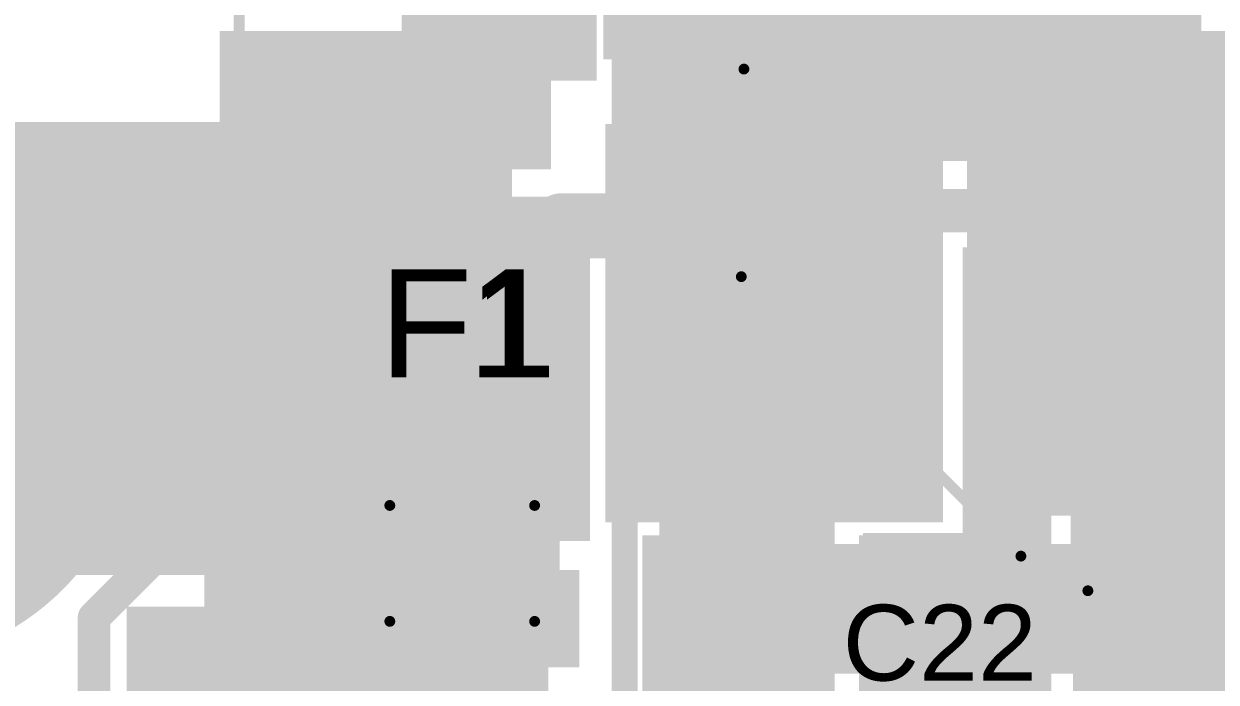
# Model space of a CAD drawing. Header units: millimetres. Extents: x -1.41 to 1.41, y -0.13 to 2.68.
# Drawn here: x -0.081 to 0.469, y 1.362 to 1.666 of the extents above; entities that cross this region are included whole.
import ezdxf

# ---------------------------------------------------------------- set-up
doc = ezdxf.new("R2010")
doc.units = ezdxf.units.MM
doc.header["$MEASUREMENT"] = 0
for name, color, linetype in [('BottomLayer', 5, 'Continuous'), ('BottomPaste', 16, 'Continuous'), ('BottomSolder', 6, 'Continuous'), ('Mechanical2', 216, 'Continuous'), ('MultiLayer', 9, 'Continuous'), ('PadHoleLayer', 156, 'Continuous'), ('TopLayer', 1, 'Continuous'), ('TopOverlay', 2, 'Continuous'), ('TopPaste', 8, 'Continuous'), ('TopSolder', 216, 'Continuous'), ('ViaHoleLayer', 16, 'Continuous')]:
    doc.layers.add(name, color=color, linetype=linetype)
doc.styles.add('Arial', font='', dxfattribs={"height": 0.2})
doc.styles.get('Arial').set_extended_font_data('Arial')

# ---------------------------------------------------------------- blocks, each defined once
blk = doc.blocks.new('RES0603_B_31')
at = {"layer": 'BottomLayer'}
for points in [[(-0.045, -0.0175), (-0.045, 0.0175), (-0.015, 0.0175), (-0.015, -0.0175)], [(0.015, -0.0175), (0.015, 0.0175), (0.045, 0.0175), (0.045, -0.0175)]]:
    blk.add_hatch(color=5, dxfattribs=at).paths.add_polyline_path(points)
at = {"layer": 'BottomPaste'}
for points in [[(-0.045, -0.0175), (-0.045, 0.0175), (-0.015, 0.0175), (-0.015, -0.0175)], [(0.015, -0.0175), (0.015, 0.0175), (0.045, 0.0175), (0.045, -0.0175)]]:
    blk.add_hatch(color=16, dxfattribs=at).paths.add_polyline_path(points)
at = {"layer": 'BottomSolder'}
for points in [[(-0.049, -0.0215), (-0.049, 0.0215), (-0.011, 0.0215), (-0.011, -0.0215)], [(0.011, -0.0215), (0.011, 0.0215), (0.049, 0.0215), (0.049, -0.0215)]]:
    blk.add_hatch(color=6, dxfattribs=at).paths.add_polyline_path(points)
blk = doc.blocks.new('RES0603_B_32')
at = {"layer": 'BottomLayer'}
for points in [[(-0.045, -0.0175), (-0.045, 0.0175), (-0.015, 0.0175), (-0.015, -0.0175)], [(0.015, -0.0175), (0.015, 0.0175), (0.045, 0.0175), (0.045, -0.0175)]]:
    blk.add_hatch(color=5, dxfattribs=at).paths.add_polyline_path(points)
at = {"layer": 'BottomPaste'}
for points in [[(-0.045, -0.0175), (-0.045, 0.0175), (-0.015, 0.0175), (-0.015, -0.0175)], [(0.015, -0.0175), (0.015, 0.0175), (0.045, 0.0175), (0.045, -0.0175)]]:
    blk.add_hatch(color=16, dxfattribs=at).paths.add_polyline_path(points)
at = {"layer": 'BottomSolder'}
for points in [[(-0.049, -0.0215), (-0.049, 0.0215), (-0.011, 0.0215), (-0.011, -0.0215)], [(0.011, -0.0215), (0.011, 0.0215), (0.049, 0.0215), (0.049, -0.0215)]]:
    blk.add_hatch(color=6, dxfattribs=at).paths.add_polyline_path(points)
blk = doc.blocks.new('AO4882_MS_B_37')
at = {"layer": 'BottomLayer'}
for points in [[(-0.14567, 0.08681), (-0.05906, 0.08681), (-0.05906, 0.06319), (-0.14567, 0.06319)], [(0.05906, 0.08681), (0.14567, 0.08681), (0.14567, 0.06319), (0.05906, 0.06319)], [(-0.14567, 0.03681), (-0.05906, 0.03681), (-0.05906, 0.01319), (-0.14567, 0.01319)], [(0.05906, 0.03681), (0.14567, 0.03681), (0.14567, 0.01319), (0.05906, 0.01319)], [(-0.14567, -0.01319), (-0.05906, -0.01319), (-0.05906, -0.03681), (-0.14567, -0.03681)], [(0.05906, -0.01319), (0.14567, -0.01319), (0.14567, -0.03681), (0.05906, -0.03681)], [(-0.14567, -0.06319), (-0.05906, -0.06319), (-0.05906, -0.08681), (-0.14567, -0.08681)], [(0.05906, -0.06319), (0.14567, -0.06319), (0.14567, -0.08681), (0.05906, -0.08681)]]:
    blk.add_hatch(color=5, dxfattribs=at).paths.add_polyline_path(points)
at = {"layer": 'BottomPaste'}
for points in [[(-0.14567, 0.08681), (-0.05906, 0.08681), (-0.05906, 0.06319), (-0.14567, 0.06319)], [(0.05906, 0.08681), (0.14567, 0.08681), (0.14567, 0.06319), (0.05906, 0.06319)], [(-0.14567, 0.03681), (-0.05906, 0.03681), (-0.05906, 0.01319), (-0.14567, 0.01319)], [(0.05906, 0.03681), (0.14567, 0.03681), (0.14567, 0.01319), (0.05906, 0.01319)], [(-0.14567, -0.01319), (-0.05906, -0.01319), (-0.05906, -0.03681), (-0.14567, -0.03681)], [(0.05906, -0.01319), (0.14567, -0.01319), (0.14567, -0.03681), (0.05906, -0.03681)], [(-0.14567, -0.06319), (-0.05906, -0.06319), (-0.05906, -0.08681), (-0.14567, -0.08681)], [(0.05906, -0.06319), (0.14567, -0.06319), (0.14567, -0.08681), (0.05906, -0.08681)]]:
    blk.add_hatch(color=16, dxfattribs=at).paths.add_polyline_path(points)
at = {"layer": 'BottomSolder'}
for points in [[(-0.14967, 0.09081), (-0.05506, 0.09081), (-0.05506, 0.05919), (-0.14967, 0.05919)], [(0.05506, 0.09081), (0.14967, 0.09081), (0.14967, 0.05919), (0.05506, 0.05919)], [(-0.14967, 0.04081), (-0.05506, 0.04081), (-0.05506, 0.00919), (-0.14967, 0.00919)], [(0.05506, 0.04081), (0.14967, 0.04081), (0.14967, 0.00919), (0.05506, 0.00919)], [(-0.14967, -0.00919), (-0.05506, -0.00919), (-0.05506, -0.04081), (-0.14967, -0.04081)], [(0.05506, -0.00919), (0.14967, -0.00919), (0.14967, -0.04081), (0.05506, -0.04081)], [(-0.14967, -0.05919), (-0.05506, -0.05919), (-0.05506, -0.09081), (-0.14967, -0.09081)], [(0.05506, -0.05919), (0.14967, -0.05919), (0.14967, -0.09081), (0.05506, -0.09081)]]:
    blk.add_hatch(color=6, dxfattribs=at).paths.add_polyline_path(points)
blk = doc.blocks.new('AO4882_MS_B_38')
at = {"layer": 'BottomLayer'}
for points in [[(-0.14567, 0.08681), (-0.05906, 0.08681), (-0.05906, 0.06319), (-0.14567, 0.06319)], [(0.05906, 0.08681), (0.14567, 0.08681), (0.14567, 0.06319), (0.05906, 0.06319)], [(-0.14567, 0.03681), (-0.05906, 0.03681), (-0.05906, 0.01319), (-0.14567, 0.01319)], [(0.05906, 0.03681), (0.14567, 0.03681), (0.14567, 0.01319), (0.05906, 0.01319)], [(-0.14567, -0.01319), (-0.05906, -0.01319), (-0.05906, -0.03681), (-0.14567, -0.03681)], [(0.05906, -0.01319), (0.14567, -0.01319), (0.14567, -0.03681), (0.05906, -0.03681)], [(-0.14567, -0.06319), (-0.05906, -0.06319), (-0.05906, -0.08681), (-0.14567, -0.08681)], [(0.05906, -0.06319), (0.14567, -0.06319), (0.14567, -0.08681), (0.05906, -0.08681)]]:
    blk.add_hatch(color=5, dxfattribs=at).paths.add_polyline_path(points)
at = {"layer": 'BottomPaste'}
for points in [[(-0.14567, 0.08681), (-0.05906, 0.08681), (-0.05906, 0.06319), (-0.14567, 0.06319)], [(0.05906, 0.08681), (0.14567, 0.08681), (0.14567, 0.06319), (0.05906, 0.06319)], [(-0.14567, 0.03681), (-0.05906, 0.03681), (-0.05906, 0.01319), (-0.14567, 0.01319)], [(0.05906, 0.03681), (0.14567, 0.03681), (0.14567, 0.01319), (0.05906, 0.01319)], [(-0.14567, -0.01319), (-0.05906, -0.01319), (-0.05906, -0.03681), (-0.14567, -0.03681)], [(0.05906, -0.01319), (0.14567, -0.01319), (0.14567, -0.03681), (0.05906, -0.03681)], [(-0.14567, -0.06319), (-0.05906, -0.06319), (-0.05906, -0.08681), (-0.14567, -0.08681)], [(0.05906, -0.06319), (0.14567, -0.06319), (0.14567, -0.08681), (0.05906, -0.08681)]]:
    blk.add_hatch(color=16, dxfattribs=at).paths.add_polyline_path(points)
at = {"layer": 'BottomSolder'}
for points in [[(-0.14967, 0.09081), (-0.05506, 0.09081), (-0.05506, 0.05919), (-0.14967, 0.05919)], [(0.05506, 0.09081), (0.14967, 0.09081), (0.14967, 0.05919), (0.05506, 0.05919)], [(-0.14967, 0.04081), (-0.05506, 0.04081), (-0.05506, 0.00919), (-0.14967, 0.00919)], [(0.05506, 0.04081), (0.14967, 0.04081), (0.14967, 0.00919), (0.05506, 0.00919)], [(-0.14967, -0.00919), (-0.05506, -0.00919), (-0.05506, -0.04081), (-0.14967, -0.04081)], [(0.05506, -0.00919), (0.14967, -0.00919), (0.14967, -0.04081), (0.05506, -0.04081)], [(-0.14967, -0.05919), (-0.05506, -0.05919), (-0.05506, -0.09081), (-0.14967, -0.09081)], [(0.05506, -0.05919), (0.14967, -0.05919), (0.14967, -0.09081), (0.05506, -0.09081)]]:
    blk.add_hatch(color=6, dxfattribs=at).paths.add_polyline_path(points)
blk = doc.blocks.new('CRS01_TE85L_Q_M__B_50')
at = {"layer": 'BottomLayer'}
for points in [[(-0.07874, 0.02362), (-0.0315, 0.02362), (-0.0315, -0.02362), (-0.07874, -0.02362)], [(0.0315, 0.02362), (0.07874, 0.02362), (0.07874, -0.02362), (0.0315, -0.02362)]]:
    blk.add_hatch(color=5, dxfattribs=at).paths.add_polyline_path(points)
at = {"layer": 'BottomPaste'}
for points in [[(-0.07874, 0.02362), (-0.0315, 0.02362), (-0.0315, -0.02362), (-0.07874, -0.02362)], [(0.0315, 0.02362), (0.07874, 0.02362), (0.07874, -0.02362), (0.0315, -0.02362)]]:
    blk.add_hatch(color=16, dxfattribs=at).paths.add_polyline_path(points)
at = {"layer": 'BottomSolder'}
for points in [[(-0.08274, 0.02762), (-0.0275, 0.02762), (-0.0275, -0.02762), (-0.08274, -0.02762)], [(0.0275, 0.02762), (0.08274, 0.02762), (0.08274, -0.02762), (0.0275, -0.02762)]]:
    blk.add_hatch(color=6, dxfattribs=at).paths.add_polyline_path(points)
blk = doc.blocks.new('0685H9150_01_71')
at = {"layer": 'TopLayer'}
for points in [[(-0.08102, 0.03583), (-0.03929, 0.03583), (-0.03929, -0.03583), (-0.08102, -0.03583)], [(0.03929, 0.03583), (0.08102, 0.03583), (0.08102, -0.03583), (0.03929, -0.03583)]]:
    blk.add_hatch(color=1, dxfattribs=at).paths.add_polyline_path(points)
at = {"layer": 'TopPaste'}
for points in [[(-0.08102, 0.03583), (-0.03929, 0.03583), (-0.03929, -0.03583), (-0.08102, -0.03583)], [(0.03929, 0.03583), (0.08102, 0.03583), (0.08102, -0.03583), (0.03929, -0.03583)]]:
    blk.add_hatch(color=8, dxfattribs=at).paths.add_polyline_path(points)
at = {"layer": 'TopSolder'}
for points in [[(-0.08502, 0.03983), (-0.03529, 0.03983), (-0.03529, -0.03983), (-0.08502, -0.03983)], [(0.03529, 0.03983), (0.08502, 0.03983), (0.08502, -0.03983), (0.03529, -0.03983)]]:
    blk.add_hatch(color=216, dxfattribs=at).paths.add_polyline_path(points)
at = {"layer": 'TopOverlay', "const_width": 0.005}
for points in [[(-0.02677, 0.03343), (0.02677, 0.03343)], [(-0.02677, -0.03343), (0.02677, -0.03343)]]:
    blk.add_lwpolyline(points, dxfattribs=at)
at = {"layer": 'TopOverlay', "const_width": 0.0025}
for points in [[(-0.02802, 0.03343, 1), (-0.02552, 0.03343, 1)], [(0.02552, 0.03343, 1), (0.02802, 0.03343, 1)], [(-0.02802, -0.03343, 1), (-0.02552, -0.03343, 1)], [(0.02552, -0.03343, 1), (0.02802, -0.03343, 1)]]:
    blk.add_lwpolyline(points, format="xyb", close=True, dxfattribs=at)
at = {"layer": 'TopOverlay'}
blk.add_text('F1', height=0.05, rotation=-90, dxfattribs=at).set_placement((0.08592, 0.038))
blk = doc.blocks.new('VKME1451J221MV_95')
at = {"layer": 'TopLayer'}
for points in [[(-0.08858, -0.03248), (-0.26574, -0.03248), (-0.26574, 0.03248), (-0.08858, 0.03248)], [(0.26574, -0.03248), (0.08858, -0.03248), (0.08858, 0.03248), (0.26574, 0.03248)]]:
    blk.add_hatch(color=1, dxfattribs=at).paths.add_polyline_path(points)
at = {"layer": 'TopPaste'}
for points in [[(-0.08858, -0.03248), (-0.26574, -0.03248), (-0.26574, 0.03248), (-0.08858, 0.03248)], [(0.26574, -0.03248), (0.08858, -0.03248), (0.08858, 0.03248), (0.26574, 0.03248)]]:
    blk.add_hatch(color=8, dxfattribs=at).paths.add_polyline_path(points)
at = {"layer": 'TopSolder'}
for points in [[(-0.08458, -0.03648), (-0.26974, -0.03648), (-0.26974, 0.03648), (-0.08458, 0.03648)], [(0.26974, -0.03648), (0.08458, -0.03648), (0.08458, 0.03648), (0.26974, 0.03648)]]:
    blk.add_hatch(color=216, dxfattribs=at).paths.add_polyline_path(points)
at = {"layer": 'TopOverlay', "const_width": 0.005}
for points in [[(-0.20126, 0.039), (-0.20126, 0.199)], [(-0.20126, 0.199), (0.10609, 0.199)], [(0.10609, 0.199), (0.20056, 0.10453)], [(0.20056, 0.042), (0.20056, 0.10453)], [(-0.20126, -0.199), (-0.20126, -0.039)], [(0.20056, -0.10453), (0.20056, -0.042)], [(0.23109, -0.081), (0.23109, -0.044)], [(0.21202, -0.062), (0.24902, -0.062)], [(0.10609, -0.199), (0.20056, -0.10453)], [(-0.20126, -0.199), (0.10609, -0.199)]]:
    blk.add_lwpolyline(points, dxfattribs=at)
at = {"layer": 'TopOverlay', "const_width": 0.0025}
for points in [[(-0.20251, 0.199, 1), (-0.20001, 0.199, 1)], [(-0.20251, 0.199, 1), (-0.20001, 0.199, 1)], [(0.10484, 0.199, 1), (0.10734, 0.199, 1)], [(0.10484, 0.199, 1), (0.10734, 0.199, 1)], [(0.19931, 0.10453, 1), (0.20181, 0.10453, 1)], [(0.19931, 0.10453, 1), (0.20181, 0.10453, 1)], [(0.19931, 0.042, 1), (0.20181, 0.042, 1)], [(-0.20251, 0.039, 1), (-0.20001, 0.039, 1)], [(-0.20251, -0.039, 1), (-0.20001, -0.039, 1)], [(0.19931, -0.042, 1), (0.20181, -0.042, 1)], [(0.22984, -0.044, 1), (0.23234, -0.044, 1)], [(0.21077, -0.062, 1), (0.21327, -0.062, 1)], [(0.24777, -0.062, 1), (0.25027, -0.062, 1)], [(0.22984, -0.081, 1), (0.23234, -0.081, 1)], [(0.19931, -0.10453, 1), (0.20181, -0.10453, 1)], [(0.19931, -0.10453, 1), (0.20181, -0.10453, 1)], [(-0.20251, -0.199, 1), (-0.20001, -0.199, 1)], [(-0.20251, -0.199, 1), (-0.20001, -0.199, 1)], [(0.10484, -0.199, 1), (0.10734, -0.199, 1)], [(0.10484, -0.199, 1), (0.10734, -0.199, 1)]]:
    blk.add_lwpolyline(points, format="xyb", close=True, dxfattribs=at)
blk = doc.blocks.new('VT1H471MI135000CE0_109')
at = {"layer": 'TopLayer'}
blk.add_hatch(color=1, dxfattribs=at).paths.add_polyline_path([(-0.32461, 0.03445), (-0.08051, 0.03445), (-0.08051, -0.03445), (-0.32461, -0.03445)])
at = {"layer": 'TopPaste'}
blk.add_hatch(color=8, dxfattribs=at).paths.add_polyline_path([(-0.32461, 0.03445), (-0.08051, 0.03445), (-0.08051, -0.03445), (-0.32461, -0.03445)])
at = {"layer": 'TopSolder'}
blk.add_hatch(color=216, dxfattribs=at).paths.add_polyline_path([(-0.32861, 0.03845), (-0.07651, 0.03845), (-0.07651, -0.03845), (-0.32861, -0.03845)])
at = {"layer": 'TopOverlay', "const_width": 0.005}
for points in [[(-0.26488, -0.1389), (-0.26367, -0.04299)], [(-0.26488, -0.1389), (-0.13578, -0.268)], [(-0.13578, -0.268), (0.26758, -0.268)]]:
    blk.add_lwpolyline(points, dxfattribs=at)
at = {"layer": 'TopOverlay', "const_width": 0.0025}
for points in [[(-0.26492, -0.04299, 1), (-0.26242, -0.04299, 1)], [(-0.26613, -0.1389, 1), (-0.26363, -0.1389, 1)], [(-0.26613, -0.1389, 1), (-0.26363, -0.1389, 1)], [(-0.13703, -0.268, 1), (-0.13453, -0.268, 1)], [(-0.13703, -0.268, 1), (-0.13453, -0.268, 1)]]:
    blk.add_lwpolyline(points, format="xyb", close=True, dxfattribs=at)
blk = doc.blocks.new('PRT_10474_128')
at = {"layer": 'BottomLayer'}
h = blk.add_hatch(color=5, dxfattribs=at)
edge = h.paths.add_edge_path()
edge.add_arc((-0.14173, 0), 0.11417, 0, 360)
h = blk.add_hatch(color=5, dxfattribs=at)
edge = h.paths.add_edge_path()
edge.add_arc((0.14173, 0), 0.11417, 0, 360)
at = {"layer": 'BottomSolder'}
h = blk.add_hatch(color=6, dxfattribs=at)
edge = h.paths.add_edge_path()
edge.add_arc((-0.14173, 0), 0.11817, 0, 360)
h = blk.add_hatch(color=6, dxfattribs=at)
edge = h.paths.add_edge_path()
edge.add_arc((0.14173, 0), 0.11817, 0, 360)
at = {"layer": 'MultiLayer'}
h = blk.add_hatch(color=9, dxfattribs=at)
edge = h.paths.add_edge_path()
edge.add_arc((-0.14173, 0), 0.11417, 0, 360)
h = blk.add_hatch(color=9, dxfattribs=at)
edge = h.paths.add_edge_path()
edge.add_arc((0.14173, 0), 0.11417, 0, 360)
at = {"layer": 'PadHoleLayer'}
h = blk.add_hatch(color=156, dxfattribs=at)
edge = h.paths.add_edge_path()
edge.add_arc((-0.14173, 0), 0.09055, 0, 360)
h = blk.add_hatch(color=156, dxfattribs=at)
edge = h.paths.add_edge_path()
edge.add_arc((0.14173, 0), 0.09055, 0, 360)
at = {"layer": 'TopLayer'}
h = blk.add_hatch(color=1, dxfattribs=at)
edge = h.paths.add_edge_path()
edge.add_arc((-0.14173, 0), 0.11417, 0, 360)
h = blk.add_hatch(color=1, dxfattribs=at)
edge = h.paths.add_edge_path()
edge.add_arc((0.14173, 0), 0.11417, 0, 360)
at = {"layer": 'TopSolder'}
h = blk.add_hatch(color=216, dxfattribs=at)
edge = h.paths.add_edge_path()
edge.add_arc((-0.14173, 0), 0.11817, 0, 360)
h = blk.add_hatch(color=216, dxfattribs=at)
edge = h.paths.add_edge_path()
edge.add_arc((0.14173, 0), 0.11817, 0, 360)
at = {"layer": 'TopOverlay', "const_width": 0.005}
for points in [[(-0.266, 0.109), (-0.21, 0.165)], [(0.311, 0.165), (-0.21, 0.165)], [(0.311, -0.16), (0.311, 0.165)], [(-0.318, 0.057), (-0.266, 0.109)], [(-0.318, -0.052), (-0.318, 0.057)], [(0.283, -0.01755), (0.283, 0.02345)], [(-0.26208, 0.003), (-0.30308, 0.003)], [(0.30308, 0.003), (0.26208, 0.003)], [(-0.266, -0.104), (-0.318, -0.052)], [(-0.21, -0.16), (-0.266, -0.104)], [(0.311, -0.16), (-0.21, -0.16)]]:
    blk.add_lwpolyline(points, dxfattribs=at)
at = {"layer": 'TopOverlay', "const_width": 0.0025}
for points in [[(-0.21125, 0.165, 1), (-0.20875, 0.165, 1)], [(-0.21125, 0.165, 1), (-0.20875, 0.165, 1)], [(0.30975, 0.165, 1), (0.31225, 0.165, 1)], [(0.30975, 0.165, 1), (0.31225, 0.165, 1)], [(-0.26725, 0.109, 1), (-0.26475, 0.109, 1)], [(-0.26725, 0.109, 1), (-0.26475, 0.109, 1)], [(-0.31925, 0.057, 1), (-0.31675, 0.057, 1)], [(-0.31925, 0.057, 1), (-0.31675, 0.057, 1)], [(0.28175, 0.02345, 1), (0.28425, 0.02345, 1)], [(-0.30433, 0.003, 1), (-0.30183, 0.003, 1)], [(-0.26333, 0.003, 1), (-0.26083, 0.003, 1)], [(0.26083, 0.003, 1), (0.26333, 0.003, 1)], [(0.30183, 0.003, 1), (0.30433, 0.003, 1)], [(0.28175, -0.01755, 1), (0.28425, -0.01755, 1)], [(-0.31925, -0.052, 1), (-0.31675, -0.052, 1)], [(-0.31925, -0.052, 1), (-0.31675, -0.052, 1)], [(-0.26725, -0.104, 1), (-0.26475, -0.104, 1)], [(-0.26725, -0.104, 1), (-0.26475, -0.104, 1)], [(-0.21125, -0.16, 1), (-0.20875, -0.16, 1)], [(-0.21125, -0.16, 1), (-0.20875, -0.16, 1)], [(0.30975, -0.16, 1), (0.31225, -0.16, 1)], [(0.30975, -0.16, 1), (0.31225, -0.16, 1)]]:
    blk.add_lwpolyline(points, format="xyb", close=True, dxfattribs=at)

msp = doc.modelspace()

# ---------------------------------------------------------------- hatches: boundary and pattern name
at = {"layer": 'BottomLayer'}
for points in [[(0.009, 1.599), (0.162, 1.599), (0.162, 1.663), (0.009, 1.663)], [(0.19, 1.60296), (0.544, 1.60296), (0.544, 1.66296), (0.19, 1.66296)], [(0.402, 1.411), (0.543, 1.411), (0.543, 1.592), (0.402, 1.592)], [(0.033, 1.42737), (0.18, 1.42737), (0.18, 1.58637), (0.033, 1.58637)], [(0.209, 1.457), (0.245, 1.457), (0.245, 1.59), (0.209, 1.59)], [(0.252, 1.419), (0.293, 1.419), (0.293, 1.562), (0.252, 1.562)], [(0.306, 1.443), (0.342, 1.443), (0.342, 1.563), (0.306, 1.563)], [(0.352, 1.419), (0.393, 1.419), (0.393, 1.563), (0.352, 1.563)], [(0.212, 1.339), (0.293, 1.339), (0.293, 1.449), (0.212, 1.449)], [(0.306, 1.291), (0.393, 1.291), (0.393, 1.431), (0.306, 1.431)], [(0.002, 1.369), (0.175, 1.369), (0.175, 1.414), (0.002, 1.414)], [(0.403, 1.30196), (0.543, 1.30196), (0.543, 1.399), (0.403, 1.399)], [(-0.032, 1.246), (0.024, 1.246), (0.024, 1.388), (-0.032, 1.388)]]:
    msp.add_hatch(color=5, dxfattribs=at).paths.add_polyline_path(points)
h = msp.add_hatch(color=5, dxfattribs=at)
edge = h.paths.add_edge_path()
edge.add_arc((0.167, 1.573), 0.01181, 0, 360)
h = msp.add_hatch(color=5, dxfattribs=at)
edge = h.paths.add_edge_path()
edge.add_arc((0.377, 1.486), 0.01181, 0, 360)
h = msp.add_hatch(color=5, dxfattribs=at)
edge = h.paths.add_edge_path()
edge.add_arc((0.326, 1.482), 0.01181, 0, 360)
h = msp.add_hatch(color=5, dxfattribs=at)
edge = h.paths.add_edge_path()
edge.add_arc((0.377, 1.46), 0.01181, 0, 360)
h = msp.add_hatch(color=5, dxfattribs=at)
edge = h.paths.add_edge_path()
edge.add_arc((0.326, 1.456), 0.01181, 0, 360)
h = msp.add_hatch(color=5, dxfattribs=at)
edge = h.paths.add_edge_path()
edge.add_arc((0.223, 1.411), 0.01181, 0, 360)
h = msp.add_hatch(color=5, dxfattribs=at)
edge = h.paths.add_edge_path()
edge.add_arc((0.25, 1.411), 0.01181, 0, 360)
h = msp.add_hatch(color=5, dxfattribs=at)
edge = h.paths.add_edge_path()
edge.add_arc((0.277, 1.41), 0.01181, 0, 360)
h = msp.add_hatch(color=5, dxfattribs=at)
edge = h.paths.add_edge_path()
edge.add_arc((-0.015, 1.381), 0.01181, 0, 360)
h = msp.add_hatch(color=5, dxfattribs=at)
edge = h.paths.add_edge_path()
edge.add_arc((0.01061, 1.381), 0.01181, 0, 360)
h = msp.add_hatch(color=5, dxfattribs=at)
edge = h.paths.add_edge_path()
edge.add_arc((0.03623, 1.381), 0.01181, 0, 360)
h = msp.add_hatch(color=5, dxfattribs=at)
edge = h.paths.add_edge_path()
edge.add_arc((0.06184, 1.381), 0.01181, 0, 360)
h = msp.add_hatch(color=5, dxfattribs=at)
edge = h.paths.add_edge_path()
edge.add_arc((0.08746, 1.381), 0.01181, 0, 360)
h = msp.add_hatch(color=5, dxfattribs=at)
edge = h.paths.add_edge_path()
edge.add_arc((0.11307, 1.381), 0.01181, 0, 360)
h = msp.add_hatch(color=5, dxfattribs=at)
edge = h.paths.add_edge_path()
edge.add_arc((0.13868, 1.381), 0.01181, 0, 360)
h = msp.add_hatch(color=5, dxfattribs=at)
edge = h.paths.add_edge_path()
edge.add_arc((0.223, 1.385), 0.01181, 0, 360)
h = msp.add_hatch(color=5, dxfattribs=at)
edge = h.paths.add_edge_path()
edge.add_arc((0.25, 1.385), 0.01181, 0, 360)
h = msp.add_hatch(color=5, dxfattribs=at)
edge = h.paths.add_edge_path()
edge.add_arc((0.277, 1.384), 0.01181, 0, 360)
at = {"layer": 'BottomSolder'}
h = msp.add_hatch(color=6, dxfattribs=at)
edge = h.paths.add_edge_path()
edge.add_arc((0.167, 1.573), 0.00591, 0, 360)
h = msp.add_hatch(color=6, dxfattribs=at)
edge = h.paths.add_edge_path()
edge.add_arc((0.377, 1.486), 0.00591, 0, 360)
h = msp.add_hatch(color=6, dxfattribs=at)
edge = h.paths.add_edge_path()
edge.add_arc((0.326, 1.482), 0.00591, 0, 360)
h = msp.add_hatch(color=6, dxfattribs=at)
edge = h.paths.add_edge_path()
edge.add_arc((0.377, 1.46), 0.00591, 0, 360)
h = msp.add_hatch(color=6, dxfattribs=at)
edge = h.paths.add_edge_path()
edge.add_arc((0.326, 1.456), 0.00591, 0, 360)
h = msp.add_hatch(color=6, dxfattribs=at)
edge = h.paths.add_edge_path()
edge.add_arc((0.223, 1.411), 0.00591, 0, 360)
h = msp.add_hatch(color=6, dxfattribs=at)
edge = h.paths.add_edge_path()
edge.add_arc((0.25, 1.411), 0.00591, 0, 360)
h = msp.add_hatch(color=6, dxfattribs=at)
edge = h.paths.add_edge_path()
edge.add_arc((0.277, 1.41), 0.00591, 0, 360)
h = msp.add_hatch(color=6, dxfattribs=at)
edge = h.paths.add_edge_path()
edge.add_arc((0.223, 1.385), 0.00591, 0, 360)
h = msp.add_hatch(color=6, dxfattribs=at)
edge = h.paths.add_edge_path()
edge.add_arc((0.25, 1.385), 0.00591, 0, 360)
h = msp.add_hatch(color=6, dxfattribs=at)
edge = h.paths.add_edge_path()
edge.add_arc((0.277, 1.384), 0.00591, 0, 360)
h = msp.add_hatch(color=6, dxfattribs=at)
edge = h.paths.add_edge_path()
edge.add_arc((-0.015, 1.381), 0.00591, 0, 360)
h = msp.add_hatch(color=6, dxfattribs=at)
edge = h.paths.add_edge_path()
edge.add_arc((0.01061, 1.381), 0.00591, 0, 360)
h = msp.add_hatch(color=6, dxfattribs=at)
edge = h.paths.add_edge_path()
edge.add_arc((0.03623, 1.381), 0.00591, 0, 360)
h = msp.add_hatch(color=6, dxfattribs=at)
edge = h.paths.add_edge_path()
edge.add_arc((0.06184, 1.381), 0.00591, 0, 360)
h = msp.add_hatch(color=6, dxfattribs=at)
edge = h.paths.add_edge_path()
edge.add_arc((0.08746, 1.381), 0.00591, 0, 360)
h = msp.add_hatch(color=6, dxfattribs=at)
edge = h.paths.add_edge_path()
edge.add_arc((0.11307, 1.381), 0.00591, 0, 360)
h = msp.add_hatch(color=6, dxfattribs=at)
edge = h.paths.add_edge_path()
edge.add_arc((0.13868, 1.381), 0.00591, 0, 360)
at = {"layer": 'TopLayer'}
for points in [[(0.19, 1.637), (0.46229, 1.637), (0.46229, 1.781), (0.19, 1.781)], [(0.093, 1.64), (0.183, 1.64), (0.183, 1.767), (0.093, 1.767)], [(-0.268, 1.426), (0.144, 1.426), (0.144, 1.621), (-0.268, 1.621)], [(0.187, 1.436), (0.343, 1.436), (0.343, 1.62), (0.187, 1.62)], [(0.354, 1.547), (0.673, 1.547), (0.673, 1.62), (0.354, 1.62)], [(0.354, 1.439), (0.673, 1.439), (0.673, 1.572), (0.354, 1.572)], [(-0.107, 1.41166), (0.166, 1.41166), (0.166, 1.549), (-0.107, 1.549)], [(0.044, 1.453), (0.158, 1.453), (0.158, 1.503), (0.044, 1.503)], [(0.205, 1.366), (0.688, 1.366), (0.688, 1.426), (0.205, 1.426)], [(-0.034, 1.194), (0.151, 1.194), (0.151, 1.397), (-0.034, 1.397)]]:
    msp.add_hatch(color=1, dxfattribs=at).paths.add_polyline_path(points)
h = msp.add_hatch(color=1, dxfattribs=at)
edge = h.paths.add_edge_path()
edge.add_arc((0.167, 1.573), 0.01181, 0, 360)
h = msp.add_hatch(color=1, dxfattribs=at)
edge = h.paths.add_edge_path()
edge.add_arc((0.377, 1.486), 0.01181, 0, 360)
h = msp.add_hatch(color=1, dxfattribs=at)
edge = h.paths.add_edge_path()
edge.add_arc((0.326, 1.482), 0.01181, 0, 360)
h = msp.add_hatch(color=1, dxfattribs=at)
edge = h.paths.add_edge_path()
edge.add_arc((0.377, 1.46), 0.01181, 0, 360)
h = msp.add_hatch(color=1, dxfattribs=at)
edge = h.paths.add_edge_path()
edge.add_arc((0.326, 1.456), 0.01181, 0, 360)
h = msp.add_hatch(color=1, dxfattribs=at)
edge = h.paths.add_edge_path()
edge.add_arc((0.223, 1.411), 0.01181, 0, 360)
h = msp.add_hatch(color=1, dxfattribs=at)
edge = h.paths.add_edge_path()
edge.add_arc((0.25, 1.411), 0.01181, 0, 360)
h = msp.add_hatch(color=1, dxfattribs=at)
edge = h.paths.add_edge_path()
edge.add_arc((0.277, 1.41), 0.01181, 0, 360)
h = msp.add_hatch(color=1, dxfattribs=at)
edge = h.paths.add_edge_path()
edge.add_arc((-0.015, 1.381), 0.01181, 0, 360)
h = msp.add_hatch(color=1, dxfattribs=at)
edge = h.paths.add_edge_path()
edge.add_arc((0.01061, 1.381), 0.01181, 0, 360)
h = msp.add_hatch(color=1, dxfattribs=at)
edge = h.paths.add_edge_path()
edge.add_arc((0.03623, 1.381), 0.01181, 0, 360)
h = msp.add_hatch(color=1, dxfattribs=at)
edge = h.paths.add_edge_path()
edge.add_arc((0.06184, 1.381), 0.01181, 0, 360)
h = msp.add_hatch(color=1, dxfattribs=at)
edge = h.paths.add_edge_path()
edge.add_arc((0.08746, 1.381), 0.01181, 0, 360)
h = msp.add_hatch(color=1, dxfattribs=at)
edge = h.paths.add_edge_path()
edge.add_arc((0.11307, 1.381), 0.01181, 0, 360)
h = msp.add_hatch(color=1, dxfattribs=at)
edge = h.paths.add_edge_path()
edge.add_arc((0.13868, 1.381), 0.01181, 0, 360)
h = msp.add_hatch(color=1, dxfattribs=at)
edge = h.paths.add_edge_path()
edge.add_arc((0.223, 1.385), 0.01181, 0, 360)
h = msp.add_hatch(color=1, dxfattribs=at)
edge = h.paths.add_edge_path()
edge.add_arc((0.25, 1.385), 0.01181, 0, 360)
h = msp.add_hatch(color=1, dxfattribs=at)
edge = h.paths.add_edge_path()
edge.add_arc((0.277, 1.384), 0.01181, 0, 360)
at = {"layer": 'TopSolder'}
h = msp.add_hatch(color=216, dxfattribs=at)
edge = h.paths.add_edge_path()
edge.add_arc((0.167, 1.573), 0.00591, 0, 360)
h = msp.add_hatch(color=216, dxfattribs=at)
edge = h.paths.add_edge_path()
edge.add_arc((0.377, 1.486), 0.00591, 0, 360)
h = msp.add_hatch(color=216, dxfattribs=at)
edge = h.paths.add_edge_path()
edge.add_arc((0.326, 1.482), 0.00591, 0, 360)
h = msp.add_hatch(color=216, dxfattribs=at)
edge = h.paths.add_edge_path()
edge.add_arc((0.377, 1.46), 0.00591, 0, 360)
h = msp.add_hatch(color=216, dxfattribs=at)
edge = h.paths.add_edge_path()
edge.add_arc((0.326, 1.456), 0.00591, 0, 360)
h = msp.add_hatch(color=216, dxfattribs=at)
edge = h.paths.add_edge_path()
edge.add_arc((0.223, 1.411), 0.00591, 0, 360)
h = msp.add_hatch(color=216, dxfattribs=at)
edge = h.paths.add_edge_path()
edge.add_arc((0.25, 1.411), 0.00591, 0, 360)
h = msp.add_hatch(color=216, dxfattribs=at)
edge = h.paths.add_edge_path()
edge.add_arc((0.277, 1.41), 0.00591, 0, 360)
h = msp.add_hatch(color=216, dxfattribs=at)
edge = h.paths.add_edge_path()
edge.add_arc((0.223, 1.385), 0.00591, 0, 360)
h = msp.add_hatch(color=216, dxfattribs=at)
edge = h.paths.add_edge_path()
edge.add_arc((0.25, 1.385), 0.00591, 0, 360)
h = msp.add_hatch(color=216, dxfattribs=at)
edge = h.paths.add_edge_path()
edge.add_arc((0.277, 1.384), 0.00591, 0, 360)
h = msp.add_hatch(color=216, dxfattribs=at)
edge = h.paths.add_edge_path()
edge.add_arc((-0.015, 1.381), 0.00591, 0, 360)
h = msp.add_hatch(color=216, dxfattribs=at)
edge = h.paths.add_edge_path()
edge.add_arc((0.01061, 1.381), 0.00591, 0, 360)
h = msp.add_hatch(color=216, dxfattribs=at)
edge = h.paths.add_edge_path()
edge.add_arc((0.03623, 1.381), 0.00591, 0, 360)
h = msp.add_hatch(color=216, dxfattribs=at)
edge = h.paths.add_edge_path()
edge.add_arc((0.06184, 1.381), 0.00591, 0, 360)
h = msp.add_hatch(color=216, dxfattribs=at)
edge = h.paths.add_edge_path()
edge.add_arc((0.08746, 1.381), 0.00591, 0, 360)
h = msp.add_hatch(color=216, dxfattribs=at)
edge = h.paths.add_edge_path()
edge.add_arc((0.11307, 1.381), 0.00591, 0, 360)
h = msp.add_hatch(color=216, dxfattribs=at)
edge = h.paths.add_edge_path()
edge.add_arc((0.13868, 1.381), 0.00591, 0, 360)
at = {"layer": 'ViaHoleLayer'}
h = msp.add_hatch(color=16, dxfattribs=at)
edge = h.paths.add_edge_path()
edge.add_arc((0.167, 1.573), 0.00591, 0, 360)
h = msp.add_hatch(color=16, dxfattribs=at)
edge = h.paths.add_edge_path()
edge.add_arc((0.377, 1.486), 0.00591, 0, 360)
h = msp.add_hatch(color=16, dxfattribs=at)
edge = h.paths.add_edge_path()
edge.add_arc((0.326, 1.482), 0.00591, 0, 360)
h = msp.add_hatch(color=16, dxfattribs=at)
edge = h.paths.add_edge_path()
edge.add_arc((0.377, 1.46), 0.00591, 0, 360)
h = msp.add_hatch(color=16, dxfattribs=at)
edge = h.paths.add_edge_path()
edge.add_arc((0.326, 1.456), 0.00591, 0, 360)
h = msp.add_hatch(color=16, dxfattribs=at)
edge = h.paths.add_edge_path()
edge.add_arc((0.223, 1.411), 0.00591, 0, 360)
h = msp.add_hatch(color=16, dxfattribs=at)
edge = h.paths.add_edge_path()
edge.add_arc((0.25, 1.411), 0.00591, 0, 360)
h = msp.add_hatch(color=16, dxfattribs=at)
edge = h.paths.add_edge_path()
edge.add_arc((0.277, 1.41), 0.00591, 0, 360)
h = msp.add_hatch(color=16, dxfattribs=at)
edge = h.paths.add_edge_path()
edge.add_arc((0.223, 1.385), 0.00591, 0, 360)
h = msp.add_hatch(color=16, dxfattribs=at)
edge = h.paths.add_edge_path()
edge.add_arc((0.25, 1.385), 0.00591, 0, 360)
h = msp.add_hatch(color=16, dxfattribs=at)
edge = h.paths.add_edge_path()
edge.add_arc((0.277, 1.384), 0.00591, 0, 360)
h = msp.add_hatch(color=16, dxfattribs=at)
edge = h.paths.add_edge_path()
edge.add_arc((-0.015, 1.381), 0.00591, 0, 360)
h = msp.add_hatch(color=16, dxfattribs=at)
edge = h.paths.add_edge_path()
edge.add_arc((0.01061, 1.381), 0.00591, 0, 360)
h = msp.add_hatch(color=16, dxfattribs=at)
edge = h.paths.add_edge_path()
edge.add_arc((0.03623, 1.381), 0.00591, 0, 360)
h = msp.add_hatch(color=16, dxfattribs=at)
edge = h.paths.add_edge_path()
edge.add_arc((0.06184, 1.381), 0.00591, 0, 360)
h = msp.add_hatch(color=16, dxfattribs=at)
edge = h.paths.add_edge_path()
edge.add_arc((0.08746, 1.381), 0.00591, 0, 360)
h = msp.add_hatch(color=16, dxfattribs=at)
edge = h.paths.add_edge_path()
edge.add_arc((0.11307, 1.381), 0.00591, 0, 360)
h = msp.add_hatch(color=16, dxfattribs=at)
edge = h.paths.add_edge_path()
edge.add_arc((0.13868, 1.381), 0.00591, 0, 360)

# ---------------------------------------------------------------- linework, layer by layer
at = {"layer": 'BottomLayer'}
for points, const_width in [([(0.426, 1.65), (0.431, 1.655)], 0.01), ([(0.426, 1.61796), (0.426, 1.65)], 0.01), ([(0.017, 1.607), (0.041, 1.631)], 0.015), ([(0.041, 1.631), (0.09964, 1.631)], 0.015), ([(0.196, 1.11622), (0.196, 1.616)], 0.012), ([(0.212, 1.61796), (0.426, 1.61796)], 0.01), ([(0.017, 1.458), (0.017, 1.607)], 0.015), ([(0.227, 1.58), (0.415, 1.58)], 0.02), ([(-0.049, 1.392), (0.017, 1.458)], 0.015), ([(-0.049, 1.16729), (-0.049, 1.392)], 0.015)]:
    msp.add_lwpolyline(points, dxfattribs=dict(at, const_width=const_width))
for points, const_width in [([(0.4285, 1.655, 1), (0.4335, 1.655, 1)], 0.005), ([(0.4235, 1.65, 1), (0.4285, 1.65, 1)], 0.005), ([(0.4235, 1.65, 1), (0.4285, 1.65, 1)], 0.005), ([(0.03725, 1.631, 1), (0.04475, 1.631, 1)], 0.0075), ([(0.03725, 1.631, 1), (0.04475, 1.631, 1)], 0.0075), ([(0.09589, 1.631, 1), (0.10339, 1.631, 1)], 0.0075), ([(0.193, 1.616, 1), (0.199, 1.616, 1)], 0.006), ([(0.2095, 1.61796, 1), (0.2145, 1.61796, 1)], 0.005), ([(0.4235, 1.61796, 1), (0.4285, 1.61796, 1)], 0.005), ([(0.4235, 1.61796, 1), (0.4285, 1.61796, 1)], 0.005), ([(0.01325, 1.607, 1), (0.02075, 1.607, 1)], 0.0075), ([(0.01325, 1.607, 1), (0.02075, 1.607, 1)], 0.0075), ([(0.222, 1.58, 1), (0.232, 1.58, 1)], 0.01), ([(0.41, 1.58, 1), (0.42, 1.58, 1)], 0.01), ([(0.01325, 1.458, 1), (0.02075, 1.458, 1)], 0.0075), ([(0.01325, 1.458, 1), (0.02075, 1.458, 1)], 0.0075), ([(-0.05275, 1.392, 1), (-0.04525, 1.392, 1)], 0.0075), ([(-0.05275, 1.392, 1), (-0.04525, 1.392, 1)], 0.0075)]:
    msp.add_lwpolyline(points, format="xyb", close=True, dxfattribs=dict(at, const_width=const_width))
at = {"layer": 'Mechanical2', "const_width": 0.015}
msp.add_lwpolyline([(1.39764, 1.27953, 1), (-1.39764, 1.27953, 1)], format="xyb", close=True, dxfattribs=at)
at = {"layer": 'TopLayer'}
for points, const_width in [([(0.167, 1.573), (0.252, 1.573)], 0.03), ([(0.252, 1.573), (0.326, 1.499)], 0.03), ([(0.326, 1.482), (0.326, 1.499)], 0.03), ([(-0.16439, 1.47776), (0.05239, 1.47776)], 0.05), ([(0.326, 1.456), (0.326, 1.482)], 0.03)]:
    msp.add_lwpolyline(points, dxfattribs=dict(at, const_width=const_width))
for points, const_width in [([(0.1595, 1.573, 1), (0.1745, 1.573, 1)], 0.015), ([(0.2445, 1.573, 1), (0.2595, 1.573, 1)], 0.015), ([(0.2445, 1.573, 1), (0.2595, 1.573, 1)], 0.015), ([(0.3185, 1.499, 1), (0.3335, 1.499, 1)], 0.015), ([(0.3185, 1.499, 1), (0.3335, 1.499, 1)], 0.015), ([(0.03989, 1.47776, 1), (0.06489, 1.47776, 1)], 0.025), ([(0.3185, 1.482, 1), (0.3335, 1.482, 1)], 0.015), ([(0.3185, 1.482, 1), (0.3335, 1.482, 1)], 0.015), ([(0.3185, 1.456, 1), (0.3335, 1.456, 1)], 0.015)]:
    msp.add_lwpolyline(points, format="xyb", close=True, dxfattribs=dict(at, const_width=const_width))

# ---------------------------------------------------------------- block references
for name, p in [('VT1H471MI135000CE0_109', (0.51473, 1.68837)), ('VKME1451J221MV_95', (0.61113, 1.20537))]:
    msp.add_blockref(name, p)
for name, p, rotation in [('PRT_10474_128', (-0.147, 1.6302), 270), ('AO4882_MS_B_38', (0.295, 1.621), 90), ('CRS01_TE85L_Q_M__B_50', (0.124, 1.57501), 270), ('RES0603_B_32', (0.056, 1.599), 90), ('RES0603_B_31', (0.429, 1.591), 270), ('0685H9150_01_71', (0.121, 1.417), 90), ('AO4882_MS_B_37', (0.295, 1.28036), 90)]:
    msp.add_blockref(name, p, dxfattribs=dict(rotation=rotation))

# ---------------------------------------------------------------- texts
at = {"layer": 'TopOverlay', "style": 'Arial'}
for s, height, p in [('F1', 0.05, (0.083, 1.50292)), ('C22', 0.035, (0.29663, 1.36288))]:
    msp.add_text(s, height=height, dxfattribs=at).set_placement(p)

doc.saveas('drawing.dxf')
